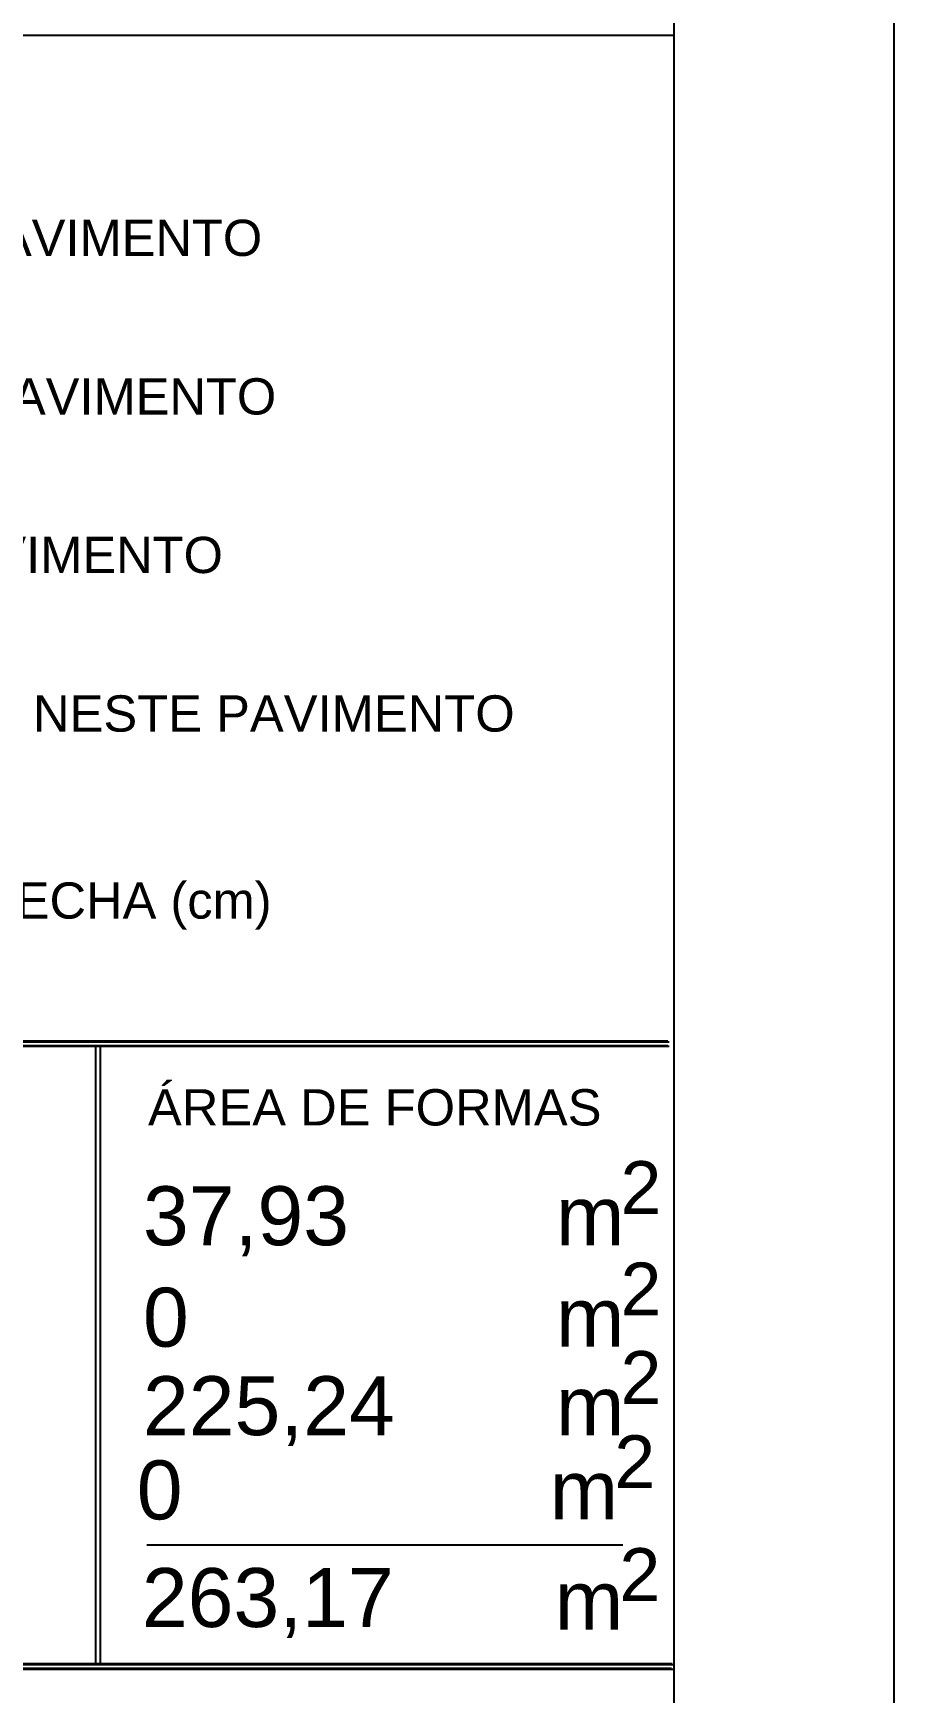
# Model space of a CAD drawing. Extents: x 0 to 119, y 0 to 84.
# Drawn here: x 114.99 to 118.9, y 51.02 to 58.56 of the extents above; entities that cross this region are included whole.
import ezdxf

# ---------------------------------------------------------------- set-up
doc = ezdxf.new("R2010")
doc.units = 0
doc.header["$MEASUREMENT"] = 0
for name, color, linetype in [('3', 7, 'CONTINUOUS'), ('40', 7, 'CONTINUOUS'), ('7', 232, 'CONTINUOUS')]:
    doc.layers.add(name, color=color, linetype=linetype)
doc.styles.add('TQS_ARIAL', font='arial.ttf')

msp = doc.modelspace()

# ---------------------------------------------------------------- linework, layer by layer
at = {"layer": '3', "color": 7, "linetype": 'Continuous'}
for p, q in [((117.9, 58.554074), (100.4206, 58.554074)), ((109.853855, 53.985516), (117.872089, 53.985516)), ((109.853855, 53.964929), (117.872089, 53.964929)), ((109.853855, 53.964929), (117.86844, 53.964929)), ((109.857517, 53.981173), (117.875751, 53.981173)), ((109.857517, 53.960586), (117.875751, 53.960586)), ((109.857517, 53.960586), (117.872102, 53.960586)), ((109.861166, 53.981173), (117.8794, 53.981173)), ((109.861166, 53.960586), (117.8794, 53.960586)), ((109.861166, 53.960586), (117.875751, 53.960586)), ((115.270675, 53.960586), (115.270675, 51.151452)), ((115.291583, 53.960586), (115.291583, 51.151452)), ((109.875597, 51.155795), (117.892689, 51.155795)), ((109.875597, 51.155795), (117.890182, 51.155795)), ((109.875597, 51.155795), (117.892689, 51.155795)), ((109.875597, 51.155795), (117.890182, 51.155795)), ((109.875597, 51.135209), (117.889027, 51.135209)), ((109.875597, 51.135209), (117.889027, 51.135209)), ((109.879259, 51.151452), (117.896351, 51.151452)), ((109.879259, 51.151452), (117.893844, 51.151452)), ((109.879259, 51.151452), (117.896351, 51.151452)), ((109.879259, 51.151452), (117.893844, 51.151452)), ((109.882908, 51.151452), (117.9, 51.151452)), ((109.882908, 51.151452), (117.897493, 51.151452)), ((109.882908, 51.151452), (117.9, 51.151452)), ((109.882908, 51.151452), (117.897493, 51.151452)), ((109.879259, 51.130866), (117.892689, 51.130866)), ((109.879259, 51.130866), (117.892689, 51.130866)), ((109.882908, 51.130866), (117.896338, 51.130866)), ((109.882908, 51.130866), (117.896338, 51.130866))]:
    msp.add_line(p, q, dxfattribs=at)
at = {"layer": '40', "linetype": 'Continuous'}
for p, q in [((118.9, 84.099998), (118.9, 29.699798)), ((115.503718, 51.695926), (117.667819, 51.695926)), ((100.419235, 51.130866), (117.9, 51.130866)), ((100.419235, 51.130866), (117.896338, 51.130866)), ((100.419235, 51.130866), (117.9, 51.130866)), ((100.419235, 51.130866), (117.896338, 51.130866))]:
    msp.add_line(p, q, dxfattribs=at)
at = {"layer": '7', "color": 232, "linetype": 'Continuous'}
msp.add_line((117.9, 83.099998), (117.9, 0.999998), dxfattribs=at)

# ---------------------------------------------------------------- texts
at = {"layer": '40', "linetype": 'Continuous', "style": 'TQS_ARIAL'}
for s, height, p in [('PILAR QUE NASCE NESTE PAVIMENTO', 0.164695, (111.695328, 57.55215)), ('PILAR QUE MORRE NESTE PAVIMENTO', 0.164695, (111.695328, 56.831609)), ('PILAR QUE PASSA PELO PAVIMENTO', 0.164695, (111.695328, 56.111068)), ('PILAR QUE MUDA DE SEÇÃO NESTE PAVIMENTO', 0.165, (111.695328, 55.390527)), ('CF: CONTRAFLECHA (cm)', 0.164695, (113.234197, 54.540763)), ('ÁREA DE FORMAS ', 0.165, (115.509431, 53.60081)), ('2', 0.24, (117.657347, 53.198616)), ('37,93', 0.268, (115.486638, 53.056601)), ('m', 0.267629, (117.363844, 53.056601)), ('2', 0.24, (117.657347, 52.737679)), ('0', 0.268, (115.486638, 52.595665)), ('m', 0.267629, (117.363844, 52.595664)), ('2', 0.24, (117.657347, 52.335529)), ('225,24', 0.268, (115.486638, 52.193514)), ('m', 0.267629, (117.363844, 52.193514)), ('2', 0.24, (117.62912, 51.952827)), ('0', 0.268, (115.45841, 51.810812)), ('m', 0.267629, (117.335617, 51.810812)), ('2', 0.24, (117.652301, 51.439874)), ('263,17', 0.268, (115.481591, 51.321666)), ('m', 0.267629, (117.358797, 51.309491))]:
    msp.add_text(s, height=height, dxfattribs=at).set_placement(p)

doc.saveas('drawing.dxf')
